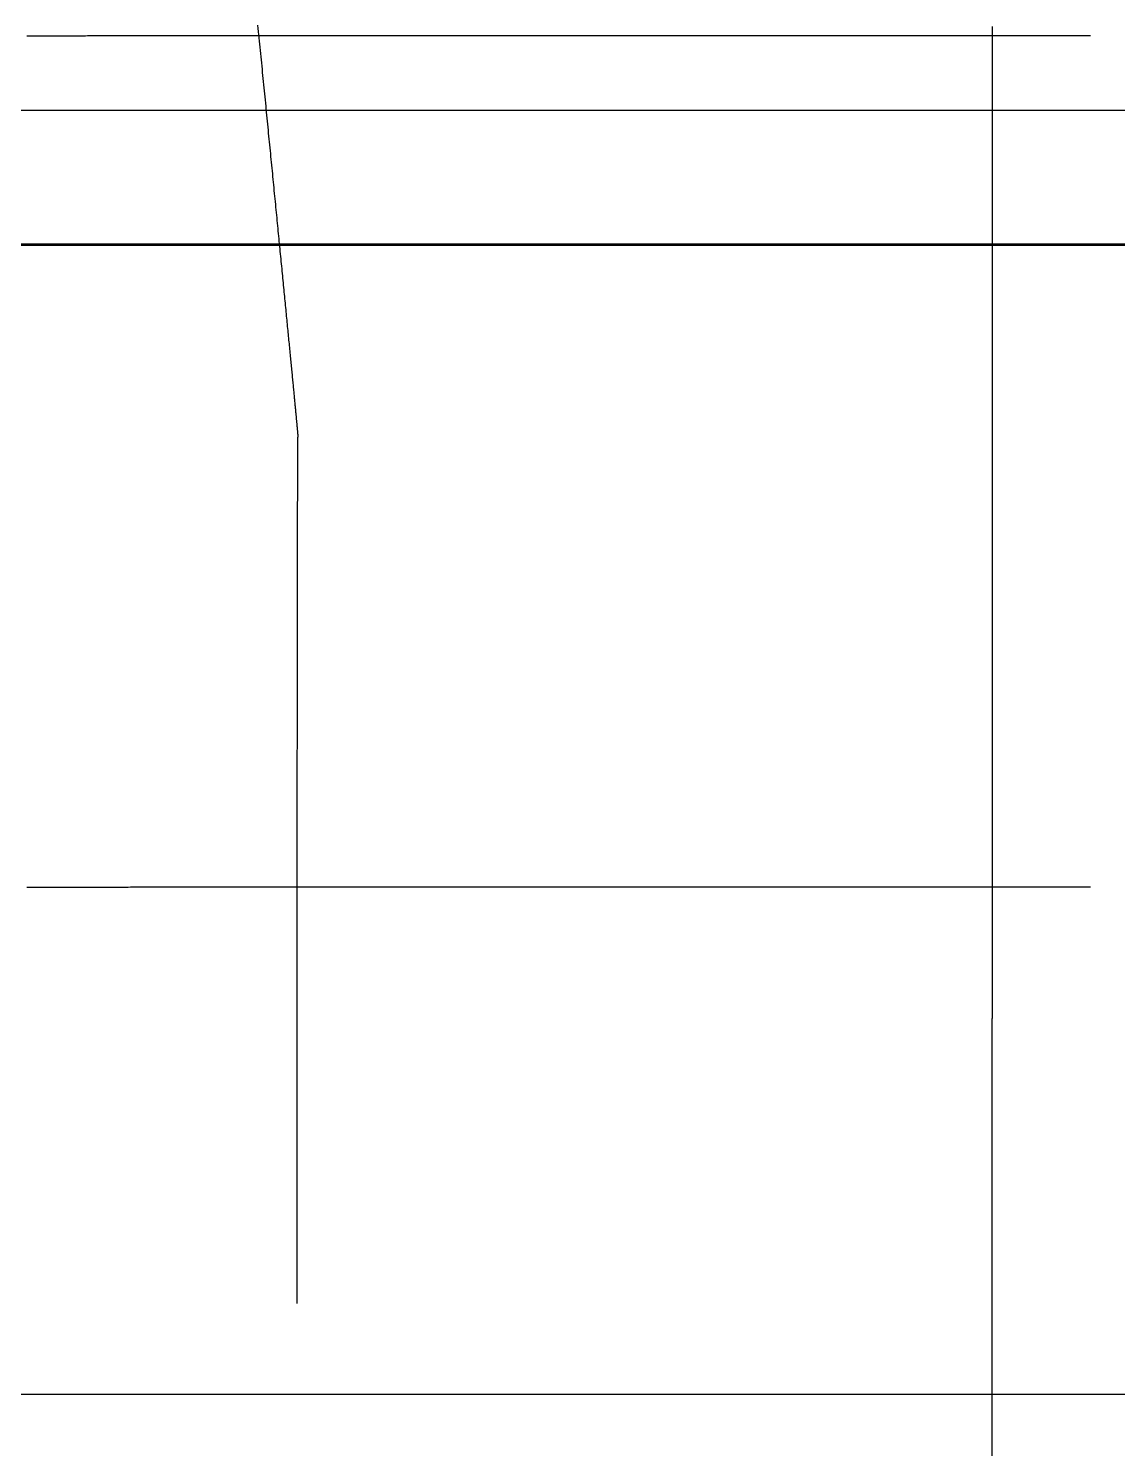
# Model space of a CAD drawing. Header units: millimetres. Extents: x -226 to 218, y -257 to 254.
# Drawn here: x -45.4 to 14.9, y 4 to 82.7 of the extents above; entities that cross this region are included whole.
import ezdxf

# ---------------------------------------------------------------- set-up
doc = ezdxf.new("R2010")
doc.units = ezdxf.units.MM
doc.layers.add('SKETCH', color=5, linetype='Continuous')
doc.layers.add('VISIBLE', color=7, linetype='Continuous')

msp = doc.modelspace()

# ---------------------------------------------------------------- linework, layer by layer
at = {"layer": 'SKETCH'}
msp.add_line((7.996, -17.712), (7.996, 27.833), dxfattribs=at)
at = {"layer": 'SKETCH', "flags": 128}
for points in [[(-32.692, 82.831), (-32.674, 82.656), (-32.657, 82.481), (-32.64, 82.306), (-32.622, 82.131), (-32.605, 81.957), (-32.588, 81.782), (-32.57, 81.608), (-32.553, 81.434), (-32.536, 81.26), (-32.519, 81.086), (-32.501, 80.913), (-32.484, 80.74), (-32.467, 80.567), (-32.45, 80.395), (-32.433, 80.222), (-32.416, 80.051), (-32.399, 79.879), (-32.382, 79.708), (-32.365, 79.538), (-32.348, 79.368), (-32.331, 79.198), (-32.315, 79.029), (-32.298, 78.86), (-32.281, 78.692), (-32.265, 78.524), (-32.248, 78.356), (-32.232, 78.188), (-32.215, 78.021), (-32.199, 77.854), (-32.182, 77.687), (-32.166, 77.521), (-32.15, 77.355), (-32.133, 77.189), (-32.117, 77.024), (-32.101, 76.859), (-32.085, 76.695), (-32.069, 76.531), (-32.052, 76.368), (-32.036, 76.205), (-32.02, 76.043), (-32.005, 75.881), (-31.989, 75.72), (-31.973, 75.559), (-31.957, 75.399), (-31.941, 75.24), (-31.926, 75.081), (-31.91, 74.923), (-31.895, 74.765), (-31.879, 74.608), (-31.864, 74.452), (-31.848, 74.295), (-31.833, 74.14), (-31.818, 73.984), (-31.802, 73.829), (-31.787, 73.675), (-31.772, 73.521), (-31.757, 73.368), (-31.742, 73.215), (-31.727, 73.063), (-31.712, 72.912), (-31.697, 72.761), (-31.682, 72.611), (-31.668, 72.461), (-31.653, 72.312), (-31.638, 72.164), (-31.624, 72.017), (-31.609, 71.87), (-31.595, 71.724), (-31.581, 71.579), (-31.566, 71.435), (-31.552, 71.291), (-31.538, 71.149), (-31.524, 71.006), (-31.51, 70.865), (-31.496, 70.724), (-31.483, 70.583), (-31.469, 70.444), (-31.455, 70.304), (-31.442, 70.166), (-31.428, 70.028), (-31.415, 69.891), (-31.401, 69.755), (-31.388, 69.619), (-31.375, 69.484), (-31.361, 69.35), (-31.348, 69.217), (-31.335, 69.085), (-31.322, 68.953), (-31.309, 68.822), (-31.297, 68.692), (-31.284, 68.563), (-31.271, 68.435), (-31.259, 68.307), (-31.247, 68.181), (-31.234, 68.056), (-31.222, 67.931), (-31.21, 67.807), (-31.198, 67.684), (-31.186, 67.562), (-31.174, 67.44), (-31.162, 67.319), (-31.151, 67.199), (-31.139, 67.08), (-31.127, 66.961), (-31.116, 66.844), (-31.105, 66.727), (-31.093, 66.611), (-31.082, 66.496), (-31.071, 66.382), (-31.06, 66.269), (-31.049, 66.156), (-31.038, 66.045), (-31.027, 65.935), (-31.017, 65.825), (-31.006, 65.717), (-30.996, 65.609), (-30.985, 65.503), (-30.975, 65.398), (-30.965, 65.293), (-30.955, 65.19), (-30.945, 65.087), (-30.935, 64.986), (-30.925, 64.885), (-30.915, 64.785), (-30.906, 64.686), (-30.896, 64.588), (-30.887, 64.491), (-30.877, 64.395), (-30.868, 64.3), (-30.859, 64.206), (-30.85, 64.112), (-30.841, 64.02), (-30.832, 63.929), (-30.823, 63.839), (-30.815, 63.75), (-30.806, 63.661), (-30.798, 63.574), (-30.789, 63.488), (-30.781, 63.403), (-30.773, 63.319), (-30.765, 63.237), (-30.757, 63.155), (-30.749, 63.074), (-30.742, 62.995), (-30.734, 62.916), (-30.726, 62.839), (-30.719, 62.762), (-30.712, 62.686), (-30.704, 62.612), (-30.697, 62.538), (-30.69, 62.466), (-30.683, 62.394), (-30.677, 62.324), (-30.67, 62.255), (-30.663, 62.186), (-30.657, 62.119), (-30.651, 62.053), (-30.644, 61.988), (-30.638, 61.924), (-30.632, 61.861), (-30.626, 61.799), (-30.62, 61.739), (-30.615, 61.679), (-30.609, 61.621), (-30.604, 61.563), (-30.598, 61.507), (-30.593, 61.452), (-30.588, 61.399), (-30.583, 61.346), (-30.578, 61.294), (-30.573, 61.244), (-30.568, 61.194), (-30.564, 61.146), (-30.559, 61.099), (-30.555, 61.052), (-30.551, 61.007), (-30.546, 60.963), (-30.542, 60.92), (-30.538, 60.879), (-30.535, 60.838), (-30.531, 60.798), (-30.527, 60.76), (-30.524, 60.723), (-30.52, 60.687), (-30.517, 60.652), (-30.514, 60.618), (-30.511, 60.586), (-30.508, 60.554), (-30.505, 60.524), (-30.503, 60.495), (-30.5, 60.467), (-30.498, 60.441), (-30.496, 60.417), (-30.493, 60.395), (-30.491, 60.375), (-30.49, 60.357), (-30.488, 60.34), (-30.487, 60.325), (-30.485, 60.311), (-30.484, 60.298), (-30.483, 60.286), (-30.482, 60.275), (-30.481, 60.265), (-30.48, 60.255), (-30.479, 60.246), (-30.478, 60.237), (-30.478, 60.228), (-30.477, 60.219), (-30.476, 60.21), (-30.476, 60.201), (-30.475, 60.191), (-30.475, 60.181), (-30.474, 60.17), (-30.474, 60.158), (-30.474, 60.145), (-30.473, 60.132), (-30.473, 60.12), (-30.473, 60.109), (-30.473, 60.099), (-30.473, 60.089), (-30.473, 60.08), (-30.473, 60.071), (-30.473, 60.062), (-30.474, 60.053), (-30.474, 60.044), (-30.474, 60.035), (-30.475, 60.025), (-30.475, 60.015), (-30.476, 60.004), (-30.476, 59.992), (-30.477, 59.979), (-30.477, 59.965), (-30.478, 59.949), (-30.478, 59.932), (-30.479, 59.914), (-30.479, 59.894), (-30.479, 59.872), (-30.48, 59.847), (-30.48, 59.821), (-30.48, 59.793), (-30.481, 59.764), (-30.481, 59.734), (-30.481, 59.702), (-30.481, 59.669), (-30.482, 59.636), (-30.482, 59.601), (-30.482, 59.564), (-30.483, 59.527), (-30.483, 59.488), (-30.483, 59.449), (-30.483, 59.408), (-30.484, 59.366), (-30.484, 59.323), (-30.484, 59.279), (-30.484, 59.233), (-30.485, 59.187), (-30.485, 59.139), (-30.485, 59.091), (-30.485, 59.041), (-30.486, 58.99), (-30.486, 58.938), (-30.486, 58.885), (-30.486, 58.831), (-30.487, 58.776), (-30.487, 58.719), (-30.487, 58.662), (-30.488, 58.603), (-30.488, 58.543), (-30.488, 58.482), (-30.488, 58.42), (-30.489, 58.356), (-30.489, 58.292), (-30.489, 58.226), (-30.489, 58.16), (-30.49, 58.092), (-30.49, 58.023), (-30.49, 57.953), (-30.49, 57.882), (-30.491, 57.81), (-30.491, 57.737), (-30.491, 57.663), (-30.491, 57.588), (-30.492, 57.512), (-30.492, 57.435), (-30.492, 57.357), (-30.492, 57.278), (-30.493, 57.198), (-30.493, 57.116), (-30.493, 57.034), (-30.493, 56.951), (-30.494, 56.866), (-30.494, 56.781), (-30.494, 56.694), (-30.494, 56.606), (-30.494, 56.518), (-30.495, 56.428), (-30.495, 56.337), (-30.495, 56.245), (-30.495, 56.152), (-30.496, 56.058), (-30.496, 55.963), (-30.496, 55.867), (-30.496, 55.771), (-30.497, 55.673), (-30.497, 55.574), (-30.497, 55.475), (-30.497, 55.374), (-30.497, 55.273), (-30.498, 55.17), (-30.498, 55.067), (-30.498, 54.963), (-30.498, 54.858), (-30.499, 54.752), (-30.499, 54.645), (-30.499, 54.536), (-30.499, 54.427), (-30.499, 54.317), (-30.5, 54.206), (-30.5, 54.094), (-30.5, 53.981), (-30.5, 53.867), (-30.5, 53.752), (-30.501, 53.636), (-30.501, 53.519), (-30.501, 53.401), (-30.501, 53.283), (-30.502, 53.164), (-30.502, 53.043), (-30.502, 52.922), (-30.502, 52.801), (-30.502, 52.678), (-30.503, 52.555), (-30.503, 52.431), (-30.503, 52.306), (-30.503, 52.18), (-30.503, 52.054), (-30.503, 51.927), (-30.504, 51.798), (-30.504, 51.669), (-30.504, 51.539), (-30.504, 51.408), (-30.504, 51.276), (-30.505, 51.144), (-30.505, 51.01), (-30.505, 50.876), (-30.505, 50.741), (-30.505, 50.605), (-30.506, 50.468), (-30.506, 50.331), (-30.506, 50.192), (-30.506, 50.054), (-30.506, 49.914), (-30.506, 49.774), (-30.507, 49.633), (-30.507, 49.491), (-30.507, 49.349), (-30.507, 49.206), (-30.507, 49.063), (-30.507, 48.919), (-30.508, 48.775), (-30.508, 48.629), (-30.508, 48.483), (-30.508, 48.336), (-30.508, 48.188), (-30.508, 48.039), (-30.508, 47.89), (-30.509, 47.74), (-30.509, 47.589), (-30.509, 47.438), (-30.509, 47.286), (-30.509, 47.133), (-30.509, 46.98), (-30.509, 46.826), (-30.51, 46.671), (-30.51, 46.516), (-30.51, 46.361), (-30.51, 46.205), (-30.51, 46.048), (-30.51, 45.891), (-30.51, 45.733), (-30.511, 45.575), (-30.511, 45.417), (-30.511, 45.258), (-30.511, 45.099), (-30.511, 44.939), (-30.511, 44.778), (-30.511, 44.617), (-30.511, 44.455), (-30.512, 44.293), (-30.512, 44.13), (-30.512, 43.966), (-30.512, 43.802), (-30.512, 43.637), (-30.512, 43.472), (-30.512, 43.306), (-30.512, 43.14), (-30.512, 42.974), (-30.512, 42.807), (-30.513, 42.639), (-30.513, 42.472), (-30.513, 42.304), (-30.513, 42.135), (-30.513, 41.967), (-30.513, 41.798), (-30.513, 41.628), (-30.513, 41.459), (-30.513, 41.289), (-30.513, 41.119), (-30.513, 40.949), (-30.514, 40.778), (-30.514, 40.606), (-30.514, 40.434), (-30.514, 40.262), (-30.514, 40.089), (-30.514, 39.916), (-30.514, 39.742), (-30.514, 39.569), (-30.514, 39.394), (-30.514, 39.22), (-30.514, 39.045), (-30.514, 38.87), (-30.514, 38.695), (-30.514, 38.519), (-30.514, 38.344), (-30.515, 38.168), (-30.515, 37.992), (-30.515, 37.816), (-30.515, 37.64), (-30.515, 37.463), (-30.515, 37.287), (-30.515, 37.111), (-30.515, 36.935), (-30.515, 36.76), (-30.515, 36.587), (-30.515, 36.414), (-30.515, 36.242), (-30.515, 36.071), (-30.515, 35.899), (-30.515, 35.728), (-30.515, 35.556), (-30.515, 35.384), (-30.515, 35.212), (-30.515, 35.039), (-30.515, 34.864), (-30.515, 34.689), (-30.515, 34.512), (-30.515, 34.333), (-30.515, 34.153), (-30.515, 33.971), (-30.515, 33.786), (-30.515, 33.599), (-30.515, 33.41), (-30.515, 33.218), (-30.515, 33.023), (-30.515, 32.824), (-30.515, 32.567), (-30.515, 32.305), (-30.515, 32.038), (-30.515, 31.766), (-30.515, 31.49), (-30.515, 31.209), (-30.515, 30.926), (-30.515, 30.638), (-30.515, 30.349), (-30.515, 30.056), (-30.515, 29.761), (-30.515, 29.465), (-30.515, 29.167), (-30.515, 28.868), (-30.515, 28.568), (-30.515, 28.268), (-30.515, 27.968), (-30.515, 27.668), (-30.515, 27.369), (-30.515, 27.071), (-30.515, 26.775), (-30.515, 26.48), (-30.515, 26.188), (-30.515, 25.898), (-30.515, 25.609), (-30.515, 25.321), (-30.515, 25.032), (-30.515, 24.744), (-30.515, 24.455), (-30.515, 24.166), (-30.515, 23.878), (-30.515, 23.589), (-30.515, 23.301), (-30.515, 23.012), (-30.515, 22.723), (-30.515, 22.435), (-30.515, 22.146), (-30.515, 21.858), (-30.515, 21.569), (-30.515, 21.28), (-30.515, 20.992), (-30.515, 20.703), (-30.515, 20.415), (-30.515, 20.126), (-30.515, 19.837), (-30.515, 19.549), (-30.515, 19.26), (-30.515, 18.972), (-30.515, 18.683), (-30.515, 18.395), (-30.515, 18.106), (-30.515, 17.817), (-30.515, 17.529), (-30.515, 17.24), (-30.515, 16.952), (-30.515, 16.663), (-30.515, 16.374), (-30.515, 16.086), (-30.515, 15.797), (-30.515, 15.509), (-30.515, 15.22), (-30.515, 14.931), (-30.515, 14.643), (-30.515, 14.354), (-30.515, 14.066), (-30.515, 13.777), (-30.515, 13.488), (-30.515, 13.2), (-30.515, 12.911), (-30.515, 12.623), (-30.515, 12.334), (-30.515, 12.046)], [(7.996, 82.769), (7.996, 82.502), (7.996, 82.235), (7.996, 81.968), (7.996, 81.702), (7.996, 81.435), (7.996, 81.168), (7.996, 80.902), (7.996, 80.635), (7.996, 80.368), (7.996, 80.102), (7.996, 79.835), (7.996, 79.568), (7.996, 79.302), (7.996, 79.035), (7.996, 78.768), (7.996, 78.502), (7.996, 78.235), (7.996, 77.968), (7.996, 77.702), (7.996, 77.435), (7.996, 77.168), (7.996, 76.902), (7.996, 76.635), (7.996, 76.368), (7.996, 76.102), (7.996, 75.835), (7.996, 75.568), (7.996, 75.302), (7.996, 75.035), (7.996, 74.768), (7.996, 74.502), (7.996, 74.235), (7.996, 73.968), (7.996, 73.702), (7.996, 73.435), (7.996, 73.168), (7.996, 72.902), (7.996, 72.635), (7.996, 72.368), (7.996, 72.102), (7.996, 71.835), (7.996, 71.568), (7.996, 71.302), (7.996, 71.035), (7.996, 70.768), (7.996, 70.502), (7.996, 70.235), (7.996, 69.968), (7.996, 69.702), (7.996, 69.435), (7.996, 69.168), (7.996, 68.901), (7.996, 68.635), (7.996, 68.368), (7.996, 68.101), (7.996, 67.835), (7.996, 67.568), (7.996, 67.301), (7.996, 67.035), (7.996, 66.768), (7.996, 66.501), (7.996, 66.234), (7.996, 65.968), (7.996, 65.701), (7.996, 65.435), (7.996, 65.168), (7.996, 64.901), (7.996, 64.635), (7.996, 64.368), (7.996, 64.101), (7.996, 63.835), (7.996, 63.568), (7.996, 63.301), (7.996, 63.035), (7.996, 62.768), (7.996, 62.501), (7.996, 62.235), (7.996, 61.968), (7.996, 61.701), (7.996, 61.435), (7.996, 61.168), (7.996, 60.901), (7.996, 60.635), (7.996, 60.368), (7.996, 60.101), (7.996, 59.835), (7.996, 59.568), (7.996, 59.301), (7.996, 59.035), (7.996, 58.768), (7.996, 58.501), (7.996, 58.235), (7.996, 57.968), (7.996, 57.701), (7.996, 57.435), (7.996, 57.168), (7.996, 56.901), (7.996, 56.634), (7.996, 56.368), (7.996, 56.101), (7.996, 55.834), (7.996, 55.568), (7.996, 55.301), (7.996, 55.034), (7.996, 54.768), (7.996, 54.501), (7.996, 54.234), (7.996, 53.968), (7.996, 53.701), (7.996, 53.434), (7.996, 53.167), (7.996, 52.901), (7.996, 52.634), (7.996, 52.368), (7.996, 52.101), (7.996, 51.834), (7.996, 51.568), (7.996, 51.301), (7.996, 51.034), (7.996, 50.768), (7.996, 50.501), (7.996, 50.234), (7.996, 49.968), (7.996, 49.701), (7.996, 49.434), (7.996, 49.168), (7.996, 48.901), (7.996, 48.634), (7.996, 48.368), (7.996, 48.101), (7.996, 47.834), (7.996, 47.568), (7.996, 47.301), (7.996, 47.034), (7.996, 46.768), (7.996, 46.501), (7.996, 46.234), (7.996, 45.968), (7.996, 45.701), (7.996, 45.434), (7.996, 45.168), (7.996, 44.901), (7.996, 44.634), (7.996, 44.368), (7.996, 44.101), (7.996, 43.834), (7.996, 43.567), (7.996, 43.301), (7.996, 43.034), (7.996, 42.767), (7.996, 42.501), (7.996, 42.234), (7.996, 41.967), (7.996, 41.701), (7.996, 41.434), (7.996, 41.167), (7.996, 40.9), (7.996, 40.634), (7.996, 40.367), (7.996, 40.1), (7.996, 39.834), (7.996, 39.567), (7.996, 39.301), (7.996, 39.034), (7.996, 38.767), (7.996, 38.501), (7.996, 38.234), (7.996, 37.967), (7.996, 37.701), (7.996, 37.434), (7.996, 37.167), (7.996, 36.901), (7.996, 36.634), (7.996, 36.367), (7.996, 36.101), (7.996, 35.834), (7.996, 35.567), (7.996, 35.301), (7.996, 35.034), (7.996, 34.767), (7.996, 34.501), (7.996, 34.234), (7.996, 33.967), (7.996, 33.701), (7.996, 33.434), (7.996, 33.167), (7.996, 32.901), (7.996, 32.634), (7.996, 32.367), (7.996, 32.101), (7.996, 31.834), (7.996, 31.567), (7.996, 31.301), (7.996, 31.034), (7.996, 30.767), (7.996, 30.5), (7.996, 30.234), (7.996, 29.967), (7.996, 29.7), (7.996, 29.434), (7.996, 29.167), (7.996, 28.9), (7.996, 28.634), (7.996, 28.367), (7.996, 28.1), (7.996, 27.833)], [(-45.473, 82.247), (-45.356, 82.248), (-45.239, 82.248), (-45.122, 82.248), (-45.004, 82.248), (-44.886, 82.249), (-44.768, 82.249), (-44.65, 82.249), (-44.531, 82.249), (-44.413, 82.25), (-44.294, 82.25), (-44.175, 82.25), (-44.055, 82.25), (-43.936, 82.25), (-43.816, 82.251), (-43.696, 82.251), (-43.576, 82.251), (-43.455, 82.251), (-43.334, 82.252), (-43.213, 82.252), (-43.092, 82.252), (-42.97, 82.252), (-42.849, 82.252), (-42.727, 82.253), (-42.604, 82.253), (-42.482, 82.253), (-42.359, 82.253), (-42.236, 82.253), (-42.113, 82.254), (-41.99, 82.254), (-41.867, 82.254), (-41.743, 82.254), (-41.619, 82.254), (-41.495, 82.254), (-41.371, 82.255), (-41.247, 82.255), (-41.123, 82.255), (-40.998, 82.255), (-40.873, 82.255), (-40.749, 82.255), (-40.623, 82.256), (-40.498, 82.256), (-40.372, 82.256), (-40.247, 82.256), (-40.121, 82.256), (-39.994, 82.256), (-39.868, 82.257), (-39.742, 82.257), (-39.615, 82.257), (-39.488, 82.257), (-39.361, 82.257), (-39.234, 82.257), (-39.107, 82.257), (-38.979, 82.258), (-38.852, 82.258), (-38.724, 82.258), (-38.596, 82.258), (-38.468, 82.258), (-38.34, 82.258), (-38.212, 82.258), (-38.084, 82.258), (-37.956, 82.258), (-37.828, 82.259), (-37.7, 82.259), (-37.571, 82.259), (-37.442, 82.259), (-37.313, 82.259), (-37.184, 82.259), (-37.055, 82.259), (-36.926, 82.259), (-36.797, 82.259), (-36.667, 82.259), (-36.538, 82.26), (-36.408, 82.26), (-36.278, 82.26), (-36.148, 82.26), (-36.018, 82.26), (-35.888, 82.26), (-35.758, 82.26), (-35.628, 82.26), (-35.498, 82.26), (-35.368, 82.26), (-35.237, 82.26), (-35.107, 82.26), (-34.977, 82.26), (-34.846, 82.261), (-34.717, 82.261), (-34.588, 82.261), (-34.46, 82.261), (-34.333, 82.261), (-34.206, 82.261), (-34.08, 82.261), (-33.954, 82.261), (-33.828, 82.261), (-33.702, 82.261), (-33.575, 82.261), (-33.449, 82.261), (-33.322, 82.261), (-33.194, 82.261), (-33.065, 82.261), (-32.936, 82.261), (-32.805, 82.261), (-32.673, 82.261), (-32.539, 82.261), (-32.404, 82.261), (-32.268, 82.261), (-32.129, 82.261), (-31.989, 82.261), (-31.846, 82.261), (-31.701, 82.261), (-31.514, 82.261), (-31.324, 82.261), (-31.13, 82.261), (-30.932, 82.261), (-30.732, 82.261), (-30.529, 82.261), (-30.323, 82.261), (-30.115, 82.261), (-29.905, 82.261), (-29.693, 82.261), (-29.48, 82.261), (-29.266, 82.261), (-29.05, 82.261), (-28.834, 82.261), (-28.617, 82.261), (-28.4, 82.261), (-28.183, 82.261), (-27.966, 82.261), (-27.75, 82.261), (-27.534, 82.261), (-27.32, 82.261), (-27.106, 82.261), (-26.895, 82.261), (-26.685, 82.261), (-26.476, 82.261), (-26.267, 82.261), (-26.058, 82.261), (-25.849, 82.261), (-25.64, 82.261), (-25.431, 82.261), (-25.222, 82.261), (-25.013, 82.261), (-24.804, 82.261), (-24.595, 82.261), (-24.386, 82.261), (-24.177, 82.261), (-23.968, 82.261), (-23.759, 82.261), (-23.55, 82.261), (-23.341, 82.261), (-23.132, 82.261), (-22.923, 82.261), (-22.714, 82.261), (-22.505, 82.261), (-22.296, 82.261), (-22.087, 82.261), (-21.878, 82.261), (-21.669, 82.261), (-21.46, 82.261), (-21.251, 82.261), (-21.042, 82.261), (-20.833, 82.261), (-20.624, 82.261), (-20.415, 82.261), (-20.206, 82.261), (-19.997, 82.261), (-19.788, 82.261), (-19.579, 82.261), (-19.37, 82.261), (-19.161, 82.261), (-18.952, 82.261), (-18.743, 82.261), (-18.534, 82.261), (-18.325, 82.261), (-18.116, 82.261), (-17.907, 82.261), (-17.698, 82.261), (-17.489, 82.261), (-17.28, 82.261), (-17.071, 82.261), (-16.862, 82.261), (-16.653, 82.261), (-16.444, 82.261), (-16.235, 82.261), (-16.026, 82.261), (-15.817, 82.261), (-15.608, 82.261), (-15.399, 82.261), (-15.19, 82.261), (-14.981, 82.261), (-14.772, 82.261), (-14.563, 82.261), (-14.354, 82.261), (-14.145, 82.261), (-13.936, 82.261), (-13.727, 82.261), (-13.518, 82.261), (-13.309, 82.261), (-13.1, 82.261), (-12.891, 82.261), (-12.682, 82.261), (-12.473, 82.261), (-12.264, 82.261), (-12.055, 82.261), (-11.846, 82.261), (-11.637, 82.261), (-11.428, 82.261), (-11.219, 82.261), (-11.01, 82.261), (-10.801, 82.261), (-10.592, 82.261), (-10.383, 82.261), (-10.174, 82.261), (-9.965, 82.261), (-9.756, 82.261), (-9.547, 82.261), (-9.338, 82.261), (-9.129, 82.261), (-8.92, 82.261), (-8.711, 82.261), (-8.502, 82.261), (-8.293, 82.261), (-8.084, 82.261), (-7.875, 82.261), (-7.666, 82.261), (-7.457, 82.261), (-7.248, 82.261), (-7.039, 82.261), (-6.83, 82.261), (-6.621, 82.261), (-6.412, 82.261), (-6.203, 82.261), (-5.994, 82.261), (-5.785, 82.261), (-5.576, 82.261), (-5.367, 82.261), (-5.158, 82.261), (-4.949, 82.261), (-4.74, 82.261), (-4.531, 82.261), (-4.322, 82.261), (-4.113, 82.261), (-3.904, 82.261), (-3.695, 82.261), (-3.486, 82.261), (-3.277, 82.261), (-3.068, 82.261), (-2.859, 82.261), (-2.65, 82.261), (-2.441, 82.261), (-2.232, 82.261), (-2.023, 82.261), (-1.814, 82.261), (-1.605, 82.261), (-1.396, 82.261), (-1.187, 82.261), (-0.978, 82.261), (-0.769, 82.261), (-0.56, 82.261), (-0.351, 82.261), (-0.142, 82.261), (0.067, 82.261), (0.276, 82.261), (0.485, 82.261), (0.694, 82.261), (0.903, 82.261), (1.112, 82.261), (1.321, 82.261), (1.53, 82.261), (1.739, 82.261), (1.948, 82.261), (2.157, 82.261), (2.366, 82.261), (2.575, 82.261), (2.784, 82.261), (2.993, 82.261), (3.202, 82.261), (3.411, 82.261), (3.62, 82.261), (3.829, 82.261), (4.038, 82.261), (4.247, 82.261), (4.456, 82.261), (4.665, 82.261), (4.874, 82.261), (5.083, 82.261), (5.292, 82.261), (5.501, 82.261), (5.71, 82.261), (5.919, 82.261), (6.128, 82.261), (6.337, 82.261), (6.546, 82.261), (6.755, 82.261), (6.964, 82.261), (7.173, 82.261), (7.382, 82.261), (7.591, 82.261), (7.8, 82.261), (8.009, 82.261), (8.218, 82.261), (8.427, 82.261), (8.636, 82.261), (8.845, 82.261), (9.054, 82.261), (9.263, 82.261), (9.472, 82.261), (9.681, 82.261), (9.89, 82.261), (10.099, 82.261), (10.308, 82.261), (10.517, 82.261), (10.726, 82.261), (10.935, 82.261), (11.144, 82.261), (11.353, 82.261), (11.562, 82.261), (11.771, 82.261), (11.98, 82.261), (12.189, 82.261), (12.398, 82.261), (12.607, 82.261), (12.816, 82.261), (13.025, 82.261), (13.234, 82.261), (13.443, 82.261)], [(-45.473, 35.106), (-45.356, 35.106), (-45.239, 35.106), (-45.122, 35.106), (-45.004, 35.106), (-44.886, 35.106), (-44.768, 35.106), (-44.65, 35.106), (-44.531, 35.106), (-44.413, 35.107), (-44.294, 35.107), (-44.175, 35.107), (-44.055, 35.107), (-43.936, 35.107), (-43.816, 35.107), (-43.696, 35.107), (-43.576, 35.107), (-43.455, 35.107), (-43.334, 35.107), (-43.213, 35.107), (-43.092, 35.108), (-42.97, 35.108), (-42.849, 35.108), (-42.727, 35.108), (-42.604, 35.108), (-42.482, 35.108), (-42.359, 35.108), (-42.236, 35.108), (-42.113, 35.108), (-41.99, 35.108), (-41.867, 35.108), (-41.743, 35.108), (-41.619, 35.109), (-41.495, 35.109), (-41.371, 35.109), (-41.247, 35.109), (-41.123, 35.109), (-40.998, 35.109), (-40.873, 35.109), (-40.749, 35.109), (-40.623, 35.109), (-40.498, 35.109), (-40.372, 35.109), (-40.247, 35.109), (-40.121, 35.109), (-39.994, 35.109), (-39.868, 35.109), (-39.742, 35.11), (-39.615, 35.11), (-39.488, 35.11), (-39.361, 35.11), (-39.234, 35.11), (-39.107, 35.11), (-38.979, 35.11), (-38.852, 35.11), (-38.724, 35.11), (-38.596, 35.11), (-38.468, 35.11), (-38.34, 35.11), (-38.212, 35.11), (-38.084, 35.11), (-37.956, 35.11), (-37.828, 35.11), (-37.7, 35.11), (-37.571, 35.11), (-37.442, 35.111), (-37.313, 35.111), (-37.184, 35.111), (-37.055, 35.111), (-36.926, 35.111), (-36.797, 35.111), (-36.667, 35.111), (-36.538, 35.111), (-36.408, 35.111), (-36.278, 35.111), (-36.148, 35.111), (-36.018, 35.111), (-35.888, 35.111), (-35.758, 35.111), (-35.628, 35.111), (-35.498, 35.111), (-35.368, 35.111), (-35.237, 35.111), (-35.107, 35.111), (-34.977, 35.111), (-34.846, 35.111), (-34.717, 35.111), (-34.588, 35.111), (-34.46, 35.111), (-34.333, 35.111), (-34.206, 35.111), (-34.08, 35.111), (-33.954, 35.111), (-33.828, 35.111), (-33.702, 35.111), (-33.575, 35.111), (-33.449, 35.111), (-33.322, 35.111), (-33.194, 35.111), (-33.065, 35.111), (-32.936, 35.111), (-32.805, 35.111), (-32.673, 35.111), (-32.539, 35.111), (-32.404, 35.111), (-32.268, 35.111), (-32.129, 35.111), (-31.989, 35.111), (-31.846, 35.111), (-31.701, 35.111), (-31.514, 35.111), (-31.324, 35.111), (-31.13, 35.111), (-30.932, 35.112), (-30.732, 35.112), (-30.529, 35.112), (-30.323, 35.112), (-30.115, 35.112), (-29.905, 35.112), (-29.693, 35.112), (-29.48, 35.112), (-29.266, 35.112), (-29.05, 35.111), (-28.834, 35.111), (-28.617, 35.111), (-28.4, 35.111), (-28.183, 35.111), (-27.966, 35.111), (-27.75, 35.111), (-27.534, 35.111), (-27.32, 35.111), (-27.106, 35.111), (-26.895, 35.111), (-26.685, 35.111), (-26.476, 35.111), (-26.267, 35.111), (-26.058, 35.111), (-25.849, 35.111), (-25.64, 35.111), (-25.431, 35.111), (-25.222, 35.111), (-25.013, 35.111), (-24.804, 35.111), (-24.595, 35.111), (-24.386, 35.111), (-24.177, 35.111), (-23.968, 35.111), (-23.759, 35.111), (-23.55, 35.111), (-23.341, 35.111), (-23.132, 35.111), (-22.923, 35.111), (-22.714, 35.111), (-22.505, 35.111), (-22.296, 35.111), (-22.087, 35.111), (-21.878, 35.111), (-21.669, 35.111), (-21.46, 35.111), (-21.251, 35.111), (-21.042, 35.111), (-20.833, 35.111), (-20.624, 35.111), (-20.415, 35.111), (-20.206, 35.111), (-19.997, 35.111), (-19.788, 35.111), (-19.579, 35.111), (-19.37, 35.111), (-19.161, 35.111), (-18.952, 35.111), (-18.743, 35.111), (-18.534, 35.111), (-18.325, 35.111), (-18.116, 35.111), (-17.907, 35.111), (-17.698, 35.111), (-17.489, 35.111), (-17.28, 35.111), (-17.071, 35.111), (-16.862, 35.111), (-16.653, 35.111), (-16.444, 35.111), (-16.235, 35.111), (-16.026, 35.111), (-15.817, 35.111), (-15.608, 35.111), (-15.399, 35.111), (-15.19, 35.111), (-14.981, 35.111), (-14.772, 35.111), (-14.563, 35.111), (-14.354, 35.111), (-14.145, 35.111), (-13.936, 35.111), (-13.727, 35.111), (-13.518, 35.111), (-13.309, 35.111), (-13.1, 35.111), (-12.891, 35.111), (-12.682, 35.111), (-12.473, 35.111), (-12.264, 35.111), (-12.055, 35.111), (-11.846, 35.111), (-11.637, 35.111), (-11.428, 35.111), (-11.219, 35.111), (-11.01, 35.111), (-10.801, 35.111), (-10.592, 35.111), (-10.383, 35.111), (-10.174, 35.111), (-9.965, 35.111), (-9.756, 35.111), (-9.547, 35.111), (-9.338, 35.111), (-9.129, 35.111), (-8.92, 35.111), (-8.711, 35.111), (-8.502, 35.111), (-8.293, 35.111), (-8.084, 35.111), (-7.875, 35.111), (-7.666, 35.111), (-7.457, 35.111), (-7.248, 35.111), (-7.039, 35.111), (-6.83, 35.111), (-6.621, 35.111), (-6.412, 35.111), (-6.203, 35.111), (-5.994, 35.111), (-5.785, 35.111), (-5.576, 35.111), (-5.367, 35.111), (-5.158, 35.111), (-4.949, 35.111), (-4.74, 35.111), (-4.531, 35.111), (-4.322, 35.111), (-4.113, 35.111), (-3.904, 35.111), (-3.695, 35.111), (-3.486, 35.111), (-3.277, 35.111), (-3.068, 35.111), (-2.859, 35.111), (-2.65, 35.111), (-2.441, 35.111), (-2.232, 35.111), (-2.023, 35.111), (-1.814, 35.111), (-1.605, 35.111), (-1.396, 35.111), (-1.187, 35.111), (-0.978, 35.111), (-0.769, 35.111), (-0.56, 35.111), (-0.351, 35.111), (-0.142, 35.111), (0.067, 35.111), (0.276, 35.111), (0.485, 35.111), (0.694, 35.111), (0.903, 35.111), (1.112, 35.111), (1.321, 35.111), (1.53, 35.111), (1.739, 35.111), (1.948, 35.111), (2.157, 35.111), (2.366, 35.111), (2.575, 35.111), (2.784, 35.111), (2.993, 35.111), (3.202, 35.111), (3.411, 35.111), (3.62, 35.111), (3.829, 35.111), (4.038, 35.111), (4.247, 35.111), (4.456, 35.111), (4.665, 35.111), (4.874, 35.111), (5.083, 35.111), (5.292, 35.111), (5.501, 35.111), (5.71, 35.111), (5.919, 35.111), (6.128, 35.111), (6.337, 35.111), (6.546, 35.111), (6.755, 35.111), (6.964, 35.111), (7.173, 35.111), (7.382, 35.111), (7.591, 35.111), (7.8, 35.111), (8.009, 35.111), (8.218, 35.111), (8.427, 35.111), (8.636, 35.111), (8.845, 35.111), (9.054, 35.111), (9.263, 35.111), (9.472, 35.111), (9.681, 35.111), (9.89, 35.111), (10.099, 35.111), (10.308, 35.111), (10.517, 35.111), (10.726, 35.111), (10.935, 35.111), (11.144, 35.111), (11.353, 35.111), (11.562, 35.111), (11.771, 35.111), (11.98, 35.111), (12.189, 35.111), (12.398, 35.111), (12.607, 35.111), (12.816, 35.111), (13.025, 35.111), (13.234, 35.111), (13.443, 35.111)]]:
    msp.add_lwpolyline(points, dxfattribs=at)
at = {"layer": 'VISIBLE'}
for p, q in [((-192.669, 78.135), (125.368, 78.135)), ((-192.669, 70.724), (192.669, 70.724)), ((-192.597, 70.698), (192.597, 70.698)), ((-192.55, 70.681), (192.55, 70.681)), ((-192.479, 70.654), (192.479, 70.654)), ((-195.479, 7.017), (195.479, 7.017))]:
    msp.add_line(p, q, dxfattribs=at)

doc.saveas('drawing.dxf')
